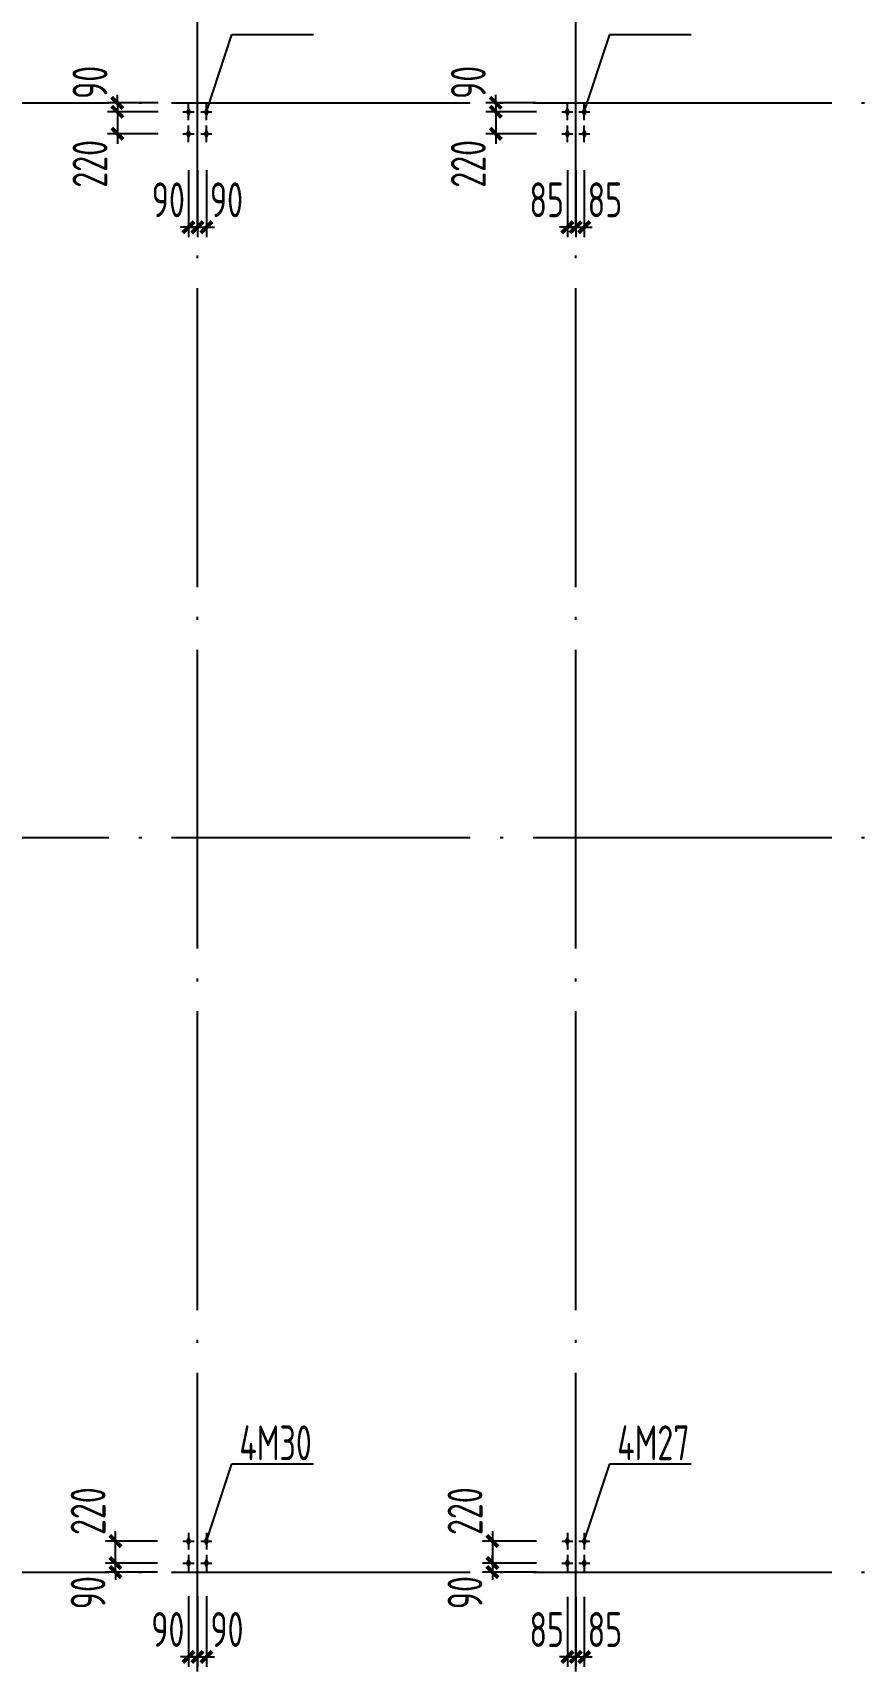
# Model space of a CAD drawing. Extents: x -3102990 to -851544, y -5293060 to -2540151.
# Drawn here: x -2051251 to -2042910, y -2657067 to -2640636 of the extents above; entities that cross this region are included whole.
import ezdxf

# ---------------------------------------------------------------- set-up
doc = ezdxf.new("R2010")
doc.units = 0
doc.header["$LTSCALE"] = 1000
doc.header["$PDMODE"] = 1
doc.linetypes.add('DOTE', pattern=[2.42, 2, -0.2, 0.02, -0.2])
doc.layers.get('0').update_dxf_attribs({"linetype": 'CONTINUOUS'})
doc.layers.get('Defpoints').update_dxf_attribs({"linetype": 'CONTINUOUS'})
for name, color, linetype in [('AXIS', 253, 'DOTE'), ('COLU', 7, 'CONTINUOUS'), ('DIM', 3, 'CONTINUOUS'), ('NUM', 7, 'CONTINUOUS'), ('TEXT', 7, 'CONTINUOUS'), ('THIN', 7, 'CONTINUOUS')]:
    doc.layers.add(name, color=color, linetype=linetype)
doc.styles.add('TSSD_Dimension', font='tssdeng.shx', dxfattribs={"width": 0.7, "bigfont": 'Hztxt.shx'})
doc.styles.add('TSSD_Rein', font='Tssdeng.shx', dxfattribs={"width": 0.75, "bigfont": 'hztxt.shx'})
doc.dimstyles.new('TSSD_100_100$0', dxfattribs={"dimtxt": 350, "dimasz": 80, "dimexe": 100, "dimexo": 250, "dimgap": 100, "dimtad": 1, "dimdec": 0, "dimzin": 0, "dimdsep": 46, "dimtxsty": 'TSSD_Dimension', "dimblk": 'ARCHTICK', "dimcen": 0, "dimdle": 100, "dimclrd": 3, "dimclre": 3, "dimclrt": 7, "dimadec": 0, "dimazin": 0, "dimtfac": 1, "dimtdec": 0, "dimtix": 1, "dimtmove": 2, "dimatfit": 3, "dimldrblk": 'ARCHTICK', "dimfxl": 100, "dimtolj": 1, "dimtzin": 0, "dimarcsym": 0})

# ---------------------------------------------------------------- blocks, each defined once
blk = doc.blocks.new('A$C21E01B0F')
at = {"layer": 'THIN'}
for p, q in [((18, 241), (18, -299)), ((-162, -29), (198, -29))]:
    blk.add_line(p, q, dxfattribs=at)
blk.add_solid([(18, 151), (108, -29), (-72, -29), (18, -209)], dxfattribs=at)
blk = doc.blocks.new('_ArchTick')
at = {"color": 0, "const_width": 0.5}
blk.add_lwpolyline([(-0.71, -0.71), (0.71, 0.71)], dxfattribs=at)
blk = doc.blocks.new('*D1063')
at = {"layer": 'Defpoints', "color": 0, "ltscale": 1.5}
for p in [(-2045882, -2656090), (-2045797, -2656090), (-2045797, -2656943)]:
    blk.add_point(p, dxfattribs=at)
at = {"layer": 'DIM', "color": 3, "lineweight": -2, "ltscale": 1.5}
for p, q in [((-2045882, -2656340), (-2045882, -2657043)), ((-2045797, -2656340), (-2045797, -2657043)), ((-2045882, -2656943), (-2045962, -2656943)), ((-2045882, -2656943), (-2045797, -2656943)), ((-2045797, -2656943), (-2045717, -2656943))]:
    blk.add_line(p, q, dxfattribs=at)
at = {"layer": 'DIM', "color": 3, "lineweight": -2, "ltscale": 1.5, "xscale": 80, "yscale": 80, "zscale": 80}
blk.add_blockref('_ArchTick', (-2045882, -2656943), dxfattribs=at)
at = {"layer": 'DIM', "color": 3, "lineweight": -2, "ltscale": 1.5, "xscale": 80, "yscale": 80, "zscale": 80, "rotation": 180}
blk.add_blockref('_ArchTick', (-2045797, -2656943), dxfattribs=at)
at = {"layer": 'DIM', "color": 7, "ltscale": 1.5, "insert": (-2046089, -2656668), "char_height": 350, "attachment_point": 5, "style": 'TSSD_Dimension'}
blk.add_mtext('\\A1;85', dxfattribs=at)
blk = doc.blocks.new('*D1064')
at = {"layer": 'Defpoints', "color": 0, "ltscale": 1.5}
for p in [(-2045797, -2656090), (-2045712, -2656090), (-2045712, -2656943)]:
    blk.add_point(p, dxfattribs=at)
at = {"layer": 'DIM', "color": 3, "lineweight": -2, "ltscale": 1.5}
for p, q in [((-2045797, -2656340), (-2045797, -2657043)), ((-2045712, -2656340), (-2045712, -2657043)), ((-2045797, -2656943), (-2045877, -2656943)), ((-2045797, -2656943), (-2045712, -2656943)), ((-2045712, -2656943), (-2045632, -2656943))]:
    blk.add_line(p, q, dxfattribs=at)
at = {"layer": 'DIM', "color": 3, "lineweight": -2, "ltscale": 1.5, "xscale": 80, "yscale": 80, "zscale": 80}
blk.add_blockref('_ArchTick', (-2045797, -2656943), dxfattribs=at)
at = {"layer": 'DIM', "color": 3, "lineweight": -2, "ltscale": 1.5, "xscale": 80, "yscale": 80, "zscale": 80, "rotation": 180}
blk.add_blockref('_ArchTick', (-2045712, -2656943), dxfattribs=at)
at = {"layer": 'DIM', "color": 7, "ltscale": 1.5, "insert": (-2045505, -2656668), "char_height": 350, "attachment_point": 5, "style": 'TSSD_Dimension'}
blk.add_mtext('\\A1;85', dxfattribs=at)
blk = doc.blocks.new('*D1065')
at = {"layer": 'Defpoints', "color": 0, "ltscale": 1.5}
for p in [(-2045942, -2655780), (-2046634, -2656000), (-2045942, -2656000)]:
    blk.add_point(p, dxfattribs=at)
at = {"layer": 'DIM', "color": 3, "lineweight": -2, "ltscale": 1.5}
for p, q in [((-2046634, -2655680), (-2046634, -2656100)), ((-2046192, -2655780), (-2046734, -2655780)), ((-2046192, -2656000), (-2046734, -2656000))]:
    blk.add_line(p, q, dxfattribs=at)
at = {"layer": 'DIM', "color": 3, "lineweight": -2, "ltscale": 1.5, "xscale": 80, "yscale": 80, "zscale": 80}
for p, rotation in [((-2046634, -2655780), 90), ((-2046634, -2656000), 270)]:
    blk.add_blockref('_ArchTick', p, dxfattribs=dict(at, rotation=rotation))
at = {"layer": 'DIM', "color": 7, "ltscale": 1.5, "insert": (-2046909, -2655479), "char_height": 350, "attachment_point": 5, "rotation": 90, "style": 'TSSD_Dimension'}
blk.add_mtext('\\A1;220', dxfattribs=at)
blk = doc.blocks.new('*D1066')
at = {"layer": 'Defpoints', "color": 0, "ltscale": 1.5}
for p in [(-2045942, -2656000), (-2046634, -2656090), (-2045942, -2656090)]:
    blk.add_point(p, dxfattribs=at)
at = {"layer": 'DIM', "color": 3, "lineweight": -2, "ltscale": 1.5}
for p, q in [((-2046192, -2656000), (-2046734, -2656000)), ((-2046634, -2656000), (-2046634, -2655920)), ((-2046634, -2656000), (-2046634, -2656090)), ((-2046192, -2656090), (-2046734, -2656090)), ((-2046634, -2656090), (-2046634, -2656170))]:
    blk.add_line(p, q, dxfattribs=at)
at = {"layer": 'DIM', "color": 3, "lineweight": -2, "ltscale": 1.5, "xscale": 80, "yscale": 80, "zscale": 80}
for p, rotation in [((-2046634, -2656000), 270), ((-2046634, -2656090), 90)]:
    blk.add_blockref('_ArchTick', p, dxfattribs=dict(at, rotation=rotation))
at = {"layer": 'DIM', "color": 7, "ltscale": 1.5, "insert": (-2046909, -2656297), "char_height": 350, "attachment_point": 5, "rotation": 90, "style": 'TSSD_Dimension'}
blk.add_mtext('\\A1;90', dxfattribs=at)
blk = doc.blocks.new('*D1067')
at = {"layer": 'Defpoints', "color": 0, "ltscale": 1.5}
for p in [(-2046601, -2641430), (-2045942, -2641340), (-2045942, -2641430)]:
    blk.add_point(p, dxfattribs=at)
at = {"layer": 'DIM', "color": 3, "lineweight": -2, "ltscale": 1.5}
for p, q in [((-2046601, -2641340), (-2046601, -2641260)), ((-2046192, -2641340), (-2046701, -2641340)), ((-2046192, -2641430), (-2046701, -2641430)), ((-2046601, -2641340), (-2046601, -2641430)), ((-2046601, -2641430), (-2046601, -2641510))]:
    blk.add_line(p, q, dxfattribs=at)
at = {"layer": 'DIM', "color": 3, "lineweight": -2, "ltscale": 1.5, "xscale": 80, "yscale": 80, "zscale": 80}
for p, rotation in [((-2046601, -2641340), 270), ((-2046601, -2641430), 90)]:
    blk.add_blockref('_ArchTick', p, dxfattribs=dict(at, rotation=rotation))
at = {"layer": 'DIM', "color": 7, "ltscale": 1.5, "insert": (-2046876, -2641134), "char_height": 350, "attachment_point": 5, "rotation": 90, "style": 'TSSD_Dimension'}
blk.add_mtext('\\A1;90', dxfattribs=at)
blk = doc.blocks.new('*D1068')
at = {"layer": 'Defpoints', "color": 0, "ltscale": 1.5}
for p in [(-2045942, -2641430), (-2046601, -2641650), (-2045942, -2641650)]:
    blk.add_point(p, dxfattribs=at)
at = {"layer": 'DIM', "color": 3, "lineweight": -2, "ltscale": 1.5}
for p, q in [((-2046192, -2641430), (-2046701, -2641430)), ((-2046601, -2641330), (-2046601, -2641750)), ((-2046192, -2641650), (-2046701, -2641650))]:
    blk.add_line(p, q, dxfattribs=at)
at = {"layer": 'DIM', "color": 3, "lineweight": -2, "ltscale": 1.5, "xscale": 80, "yscale": 80, "zscale": 80}
for p, rotation in [((-2046601, -2641430), 90), ((-2046601, -2641650), 270)]:
    blk.add_blockref('_ArchTick', p, dxfattribs=dict(at, rotation=rotation))
at = {"layer": 'DIM', "color": 7, "ltscale": 1.5, "insert": (-2046876, -2641952), "char_height": 350, "attachment_point": 5, "rotation": 90, "style": 'TSSD_Dimension'}
blk.add_mtext('\\A1;220', dxfattribs=at)
blk = doc.blocks.new('*D1069')
at = {"layer": 'Defpoints', "color": 0, "ltscale": 1.5}
for p in [(-2045882, -2641765), (-2045797, -2641765, 3), (-2045797, -2642588)]:
    blk.add_point(p, dxfattribs=at)
at = {"layer": 'DIM', "color": 3, "lineweight": -2, "ltscale": 1.5}
for p, q in [((-2045882, -2642015), (-2045882, -2642688)), ((-2045797, -2642015), (-2045797, -2642688)), ((-2045882, -2642588), (-2045962, -2642588)), ((-2045882, -2642588), (-2045797, -2642588)), ((-2045797, -2642588), (-2045717, -2642588))]:
    blk.add_line(p, q, dxfattribs=at)
at = {"layer": 'DIM', "color": 3, "lineweight": -2, "ltscale": 1.5, "xscale": 80, "yscale": 80, "zscale": 80}
blk.add_blockref('_ArchTick', (-2045882, -2642588), dxfattribs=at)
at = {"layer": 'DIM', "color": 3, "lineweight": -2, "ltscale": 1.5, "xscale": 80, "yscale": 80, "zscale": 80, "rotation": 180}
blk.add_blockref('_ArchTick', (-2045797, -2642588), dxfattribs=at)
at = {"layer": 'DIM', "color": 7, "ltscale": 1.5, "insert": (-2046089, -2642313), "char_height": 350, "attachment_point": 5, "style": 'TSSD_Dimension'}
blk.add_mtext('\\A1;85', dxfattribs=at)
blk = doc.blocks.new('*D1070')
at = {"layer": 'Defpoints', "color": 0, "ltscale": 1.5}
for p in [(-2045797, -2641765), (-2045712, -2641765, 3), (-2045712, -2642588)]:
    blk.add_point(p, dxfattribs=at)
at = {"layer": 'DIM', "color": 3, "lineweight": -2, "ltscale": 1.5}
for p, q in [((-2045797, -2642015), (-2045797, -2642688)), ((-2045712, -2642015), (-2045712, -2642688)), ((-2045797, -2642588), (-2045877, -2642588)), ((-2045797, -2642588), (-2045712, -2642588)), ((-2045712, -2642588), (-2045632, -2642588))]:
    blk.add_line(p, q, dxfattribs=at)
at = {"layer": 'DIM', "color": 3, "lineweight": -2, "ltscale": 1.5, "xscale": 80, "yscale": 80, "zscale": 80}
blk.add_blockref('_ArchTick', (-2045797, -2642588), dxfattribs=at)
at = {"layer": 'DIM', "color": 3, "lineweight": -2, "ltscale": 1.5, "xscale": 80, "yscale": 80, "zscale": 80, "rotation": 180}
blk.add_blockref('_ArchTick', (-2045712, -2642588), dxfattribs=at)
at = {"layer": 'DIM', "color": 7, "ltscale": 1.5, "insert": (-2045505, -2642313), "char_height": 350, "attachment_point": 5, "style": 'TSSD_Dimension'}
blk.add_mtext('\\A1;85', dxfattribs=at)
blk = doc.blocks.new('*D1103')
at = {"layer": 'Defpoints', "color": 0, "ltscale": 1.5}
for p in [(-2050420, -2656000), (-2049747, -2656000), (-2049747, -2656090)]:
    blk.add_point(p, dxfattribs=at)
at = {"layer": 'DIM', "color": 3, "lineweight": -2, "ltscale": 1.5}
for p, q in [((-2049997, -2656000), (-2050520, -2656000)), ((-2050420, -2656000), (-2050420, -2655920)), ((-2050420, -2656090), (-2050420, -2656000)), ((-2049997, -2656090), (-2050520, -2656090)), ((-2050420, -2656090), (-2050420, -2656170))]:
    blk.add_line(p, q, dxfattribs=at)
at = {"layer": 'DIM', "color": 3, "lineweight": -2, "ltscale": 1.5, "xscale": 80, "yscale": 80, "zscale": 80}
for p, rotation in [((-2050420, -2656000), 270), ((-2050420, -2656090), 90)]:
    blk.add_blockref('_ArchTick', p, dxfattribs=dict(at, rotation=rotation))
at = {"layer": 'DIM', "color": 7, "ltscale": 1.5, "insert": (-2050695, -2656297), "char_height": 350, "attachment_point": 5, "rotation": 90, "style": 'TSSD_Dimension'}
blk.add_mtext('\\A1;90', dxfattribs=at)
blk = doc.blocks.new('*D1104')
at = {"layer": 'Defpoints', "color": 0, "ltscale": 1.5}
for p in [(-2050420, -2655780), (-2049747, -2655780), (-2049747, -2656000)]:
    blk.add_point(p, dxfattribs=at)
at = {"layer": 'DIM', "color": 3, "lineweight": -2, "ltscale": 1.5}
for p, q in [((-2050420, -2656100), (-2050420, -2655680)), ((-2049997, -2655780), (-2050520, -2655780)), ((-2049997, -2656000), (-2050520, -2656000))]:
    blk.add_line(p, q, dxfattribs=at)
at = {"layer": 'DIM', "color": 3, "lineweight": -2, "ltscale": 1.5, "xscale": 80, "yscale": 80, "zscale": 80}
for p, rotation in [((-2050420, -2655780), 90), ((-2050420, -2656000), 270)]:
    blk.add_blockref('_ArchTick', p, dxfattribs=dict(at, rotation=rotation))
at = {"layer": 'DIM', "color": 7, "ltscale": 1.5, "insert": (-2050695, -2655479), "char_height": 350, "attachment_point": 5, "rotation": 90, "style": 'TSSD_Dimension'}
blk.add_mtext('\\A1;220', dxfattribs=at)
blk = doc.blocks.new('*D1105')
at = {"layer": 'Defpoints', "color": 0, "ltscale": 1.5}
for p in [(-2050401, -2641430), (-2049742, -2641340), (-2049742, -2641430)]:
    blk.add_point(p, dxfattribs=at)
at = {"layer": 'DIM', "color": 3, "lineweight": -2, "ltscale": 1.5}
for p, q in [((-2050401, -2641340), (-2050401, -2641260)), ((-2049992, -2641340), (-2050501, -2641340)), ((-2049992, -2641430), (-2050501, -2641430)), ((-2050401, -2641340), (-2050401, -2641430)), ((-2050401, -2641430), (-2050401, -2641510))]:
    blk.add_line(p, q, dxfattribs=at)
at = {"layer": 'DIM', "color": 3, "lineweight": -2, "ltscale": 1.5, "xscale": 80, "yscale": 80, "zscale": 80}
for p, rotation in [((-2050401, -2641340), 270), ((-2050401, -2641430), 90)]:
    blk.add_blockref('_ArchTick', p, dxfattribs=dict(at, rotation=rotation))
at = {"layer": 'DIM', "color": 7, "ltscale": 1.5, "insert": (-2050676, -2641134), "char_height": 350, "attachment_point": 5, "rotation": 90, "style": 'TSSD_Dimension'}
blk.add_mtext('\\A1;90', dxfattribs=at)
blk = doc.blocks.new('*D1106')
at = {"layer": 'Defpoints', "color": 0, "ltscale": 1.5}
for p in [(-2049742, -2641430), (-2050401, -2641650), (-2049742, -2641650)]:
    blk.add_point(p, dxfattribs=at)
at = {"layer": 'DIM', "color": 3, "lineweight": -2, "ltscale": 1.5}
for p, q in [((-2049992, -2641430), (-2050501, -2641430)), ((-2050401, -2641330), (-2050401, -2641750)), ((-2049992, -2641650), (-2050501, -2641650))]:
    blk.add_line(p, q, dxfattribs=at)
at = {"layer": 'DIM', "color": 3, "lineweight": -2, "ltscale": 1.5, "xscale": 80, "yscale": 80, "zscale": 80}
for p, rotation in [((-2050401, -2641430), 90), ((-2050401, -2641650), 270)]:
    blk.add_blockref('_ArchTick', p, dxfattribs=dict(at, rotation=rotation))
at = {"layer": 'DIM', "color": 7, "ltscale": 1.5, "insert": (-2050676, -2641952), "char_height": 350, "attachment_point": 5, "rotation": 90, "style": 'TSSD_Dimension'}
blk.add_mtext('\\A1;220', dxfattribs=at)
blk = doc.blocks.new('*D1107')
at = {"layer": 'Defpoints', "color": 0, "ltscale": 1.5}
for p in [(-2049687, -2641766, 3), (-2049597, -2641765, 3), (-2049597, -2642588)]:
    blk.add_point(p, dxfattribs=at)
at = {"layer": 'DIM', "color": 3, "lineweight": -2, "ltscale": 1.5}
for p, q in [((-2049687, -2642016), (-2049687, -2642688)), ((-2049597, -2642015), (-2049597, -2642688)), ((-2049687, -2642588), (-2049767, -2642588)), ((-2049687, -2642588), (-2049597, -2642588)), ((-2049597, -2642588), (-2049517, -2642588))]:
    blk.add_line(p, q, dxfattribs=at)
at = {"layer": 'DIM', "color": 3, "lineweight": -2, "ltscale": 1.5, "xscale": 80, "yscale": 80, "zscale": 80}
blk.add_blockref('_ArchTick', (-2049687, -2642588), dxfattribs=at)
at = {"layer": 'DIM', "color": 3, "lineweight": -2, "ltscale": 1.5, "xscale": 80, "yscale": 80, "zscale": 80, "rotation": 180}
blk.add_blockref('_ArchTick', (-2049597, -2642588), dxfattribs=at)
at = {"layer": 'DIM', "color": 7, "ltscale": 1.5, "insert": (-2049889, -2642313), "char_height": 350, "attachment_point": 5, "style": 'TSSD_Dimension'}
blk.add_mtext('\\A1;90', dxfattribs=at)
blk = doc.blocks.new('*D1108')
at = {"layer": 'Defpoints', "color": 0, "ltscale": 1.5}
for p in [(-2049597, -2641765), (-2049507, -2641765), (-2049507, -2642588)]:
    blk.add_point(p, dxfattribs=at)
at = {"layer": 'DIM', "color": 3, "lineweight": -2, "ltscale": 1.5}
for p, q in [((-2049597, -2642015), (-2049597, -2642688)), ((-2049507, -2642015), (-2049507, -2642688)), ((-2049597, -2642588), (-2049677, -2642588)), ((-2049597, -2642588), (-2049507, -2642588)), ((-2049507, -2642588), (-2049427, -2642588))]:
    blk.add_line(p, q, dxfattribs=at)
at = {"layer": 'DIM', "color": 3, "lineweight": -2, "ltscale": 1.5, "xscale": 80, "yscale": 80, "zscale": 80}
blk.add_blockref('_ArchTick', (-2049597, -2642588), dxfattribs=at)
at = {"layer": 'DIM', "color": 3, "lineweight": -2, "ltscale": 1.5, "xscale": 80, "yscale": 80, "zscale": 80, "rotation": 180}
blk.add_blockref('_ArchTick', (-2049507, -2642588), dxfattribs=at)
at = {"layer": 'DIM', "color": 7, "ltscale": 1.5, "insert": (-2049305, -2642313), "char_height": 350, "attachment_point": 5, "style": 'TSSD_Dimension'}
blk.add_mtext('\\A1;90', dxfattribs=at)
blk = doc.blocks.new('*D1109')
at = {"layer": 'Defpoints', "color": 0, "ltscale": 1.5}
for p in [(-2049687, -2656084), (-2049597, -2656084), (-2049597, -2656942)]:
    blk.add_point(p, dxfattribs=at)
at = {"layer": 'DIM', "color": 3, "lineweight": -2, "ltscale": 1.5}
for p, q in [((-2049687, -2656334), (-2049687, -2657042)), ((-2049597, -2656334), (-2049597, -2657042)), ((-2049687, -2656942), (-2049767, -2656942)), ((-2049687, -2656942), (-2049597, -2656942)), ((-2049597, -2656942), (-2049517, -2656942))]:
    blk.add_line(p, q, dxfattribs=at)
at = {"layer": 'DIM', "color": 3, "lineweight": -2, "ltscale": 1.5, "xscale": 80, "yscale": 80, "zscale": 80}
blk.add_blockref('_ArchTick', (-2049687, -2656942), dxfattribs=at)
at = {"layer": 'DIM', "color": 3, "lineweight": -2, "ltscale": 1.5, "xscale": 80, "yscale": 80, "zscale": 80, "rotation": 180}
blk.add_blockref('_ArchTick', (-2049597, -2656942), dxfattribs=at)
at = {"layer": 'DIM', "color": 7, "ltscale": 1.5, "insert": (-2049894, -2656667), "char_height": 350, "attachment_point": 5, "style": 'TSSD_Dimension'}
blk.add_mtext('\\A1;90', dxfattribs=at)
blk = doc.blocks.new('*D1110')
at = {"layer": 'Defpoints', "color": 0, "ltscale": 1.5}
for p in [(-2049597, -2656084), (-2049507, -2656084), (-2049507, -2656942)]:
    blk.add_point(p, dxfattribs=at)
at = {"layer": 'DIM', "color": 3, "lineweight": -2, "ltscale": 1.5}
for p, q in [((-2049597, -2656334), (-2049597, -2657042)), ((-2049507, -2656334), (-2049507, -2657042)), ((-2049597, -2656942), (-2049677, -2656942)), ((-2049597, -2656942), (-2049507, -2656942)), ((-2049507, -2656942), (-2049427, -2656942))]:
    blk.add_line(p, q, dxfattribs=at)
at = {"layer": 'DIM', "color": 3, "lineweight": -2, "ltscale": 1.5, "xscale": 80, "yscale": 80, "zscale": 80}
blk.add_blockref('_ArchTick', (-2049597, -2656942), dxfattribs=at)
at = {"layer": 'DIM', "color": 3, "lineweight": -2, "ltscale": 1.5, "xscale": 80, "yscale": 80, "zscale": 80, "rotation": 180}
blk.add_blockref('_ArchTick', (-2049507, -2656942), dxfattribs=at)
at = {"layer": 'DIM', "color": 7, "ltscale": 1.5, "insert": (-2049300, -2656667), "char_height": 350, "attachment_point": 5, "style": 'TSSD_Dimension'}
blk.add_mtext('\\A1;90', dxfattribs=at)

msp = doc.modelspace()

# ---------------------------------------------------------------- linework, layer by layer
at = {"layer": 'AXIS', "ltscale": 1.5}
for p, q in [((-2049596.76, -2657090.5), (-2049596.76, -2640340.5)), ((-2045796.76, -2657090.5), (-2045796.76, -2640340.5)), ((-2115196.76, -2641340.5), (-2037196.76, -2641340.5)), ((-2115196.76, -2648715.5), (-2037196.76, -2648715.5)), ((-2115196.76, -2656090.5), (-2037196.76, -2656090.5))]:
    msp.add_line(p, q, dxfattribs=at)
at = {"layer": 'NUM'}
for p, q in [((-2049506.76, -2641430.5, -3.36), (-2049250.44, -2640653.05, -3.36)), ((-2049250.44, -2640653.05, -3.36), (-2048432.37, -2640653.05, -3.36)), ((-2045711.76, -2641430.5, 1.44), (-2045455.44, -2640653.05, 1.44)), ((-2045455.44, -2640653.05, 1.44), (-2044637.37, -2640653.05, 1.44)), ((-2049506.76, -2655780.5, 4.8), (-2049250.44, -2655003.05, 4.8)), ((-2049250.44, -2655003.05, 4.8), (-2048432.37, -2655003.05, 4.8)), ((-2045711.76, -2655780.5, 4.8), (-2045455.44, -2655003.05, 4.8)), ((-2045455.44, -2655003.05, 4.8), (-2044637.37, -2655003.05, 4.8))]:
    msp.add_line(p, q, dxfattribs=at)

# ---------------------------------------------------------------- block references
at = {"layer": 'COLU', "lineweight": 5, "xscale": -0.3087000000523403, "yscale": 0.3087000008672476, "rotation": 180}
for p, zscale in [((-2049692.28, -2641439.44), 0.3086999999999999), ((-2049512.28, -2641439.44, -3.36), 0.3087), ((-2045887.28, -2641439.44), 0.3086999999999999), ((-2045717.28, -2641439.44, 1.44), 0.3086999999999998), ((-2049692.28, -2641659.44), 0.3086999999999999), ((-2049512.28, -2641659.44), 0.3087), ((-2045887.28, -2641659.44), 0.3086999999999999), ((-2045717.28, -2641659.44, 4.8), 0.3086999999999998)]:
    msp.add_blockref('A$C21E01B0F', p, dxfattribs=dict(at, zscale=zscale))
at = {"layer": 'COLU', "lineweight": 5, "xscale": 0.3087000000523403, "yscale": 0.3087000005180016}
for p, zscale in [((-2049692.28, -2655771.56), 0.3086999999999998), ((-2049512.28, -2655771.56, 4.8), 0.3087), ((-2045887.28, -2655771.56), 0.3086999999999999), ((-2045717.28, -2655771.56, 4.8), 0.3086999999999998), ((-2049692.28, -2655991.56), 0.3086999999999998), ((-2049512.28, -2655991.56, 4.8), 0.3087), ((-2045887.28, -2655991.56), 0.3086999999999999), ((-2045717.28, -2655991.56, 1.44), 0.3086999999999998)]:
    msp.add_blockref('A$C21E01B0F', p, dxfattribs=dict(at, zscale=zscale))

# ---------------------------------------------------------------- texts
at = {"layer": 'TEXT', "color": 6, "style": 'TSSD_Rein', "width": 0.7}
msp.add_text('4M30', height=350, dxfattribs=at).set_placement((-2049176.26, -2654968.04, 4.8))
at = {"layer": 'TEXT', "style": 'TSSD_Rein', "width": 0.7}
msp.add_text('4M27', height=350, dxfattribs=at).set_placement((-2045381.26, -2654968.04, 4.8))

# ---------------------------------------------------------------- dimensions: what is measured, and where the dimension line sits
at = {"layer": 'DIM', "ltscale": 1.5}
for base, p1, p2, angle, picture, middle in [((-2050401.47, -2641430.5), (-2049741.76, -2641340.5), (-2049741.76, -2641430.5), 270, '*D1105', (-2050676.47, -2641133.64)), ((-2046601.47, -2641430.5), (-2045941.76, -2641340.5), (-2045941.76, -2641430.5), 270, '*D1067', (-2046876.47, -2641133.64)), ((-2050401.47, -2641650.5), (-2049741.76, -2641430.5), (-2049741.76, -2641650.5), 270, '*D1106', (-2050676.47, -2641951.59)), ((-2046601.47, -2641650.5), (-2045941.76, -2641430.5), (-2045941.76, -2641650.5), 270, '*D1068', (-2046876.47, -2641951.59)), ((-2050419.64, -2655780.5), (-2049746.76, -2656000.5), (-2049746.76, -2655780.5), 90, '*D1104', (-2050694.64, -2655479.41)), ((-2046633.88, -2656000.5), (-2045941.76, -2655780.5), (-2045941.76, -2656000.5), 90, '*D1065', (-2046908.88, -2655479.41)), ((-2050419.64, -2656000.5), (-2049746.76, -2656090.5), (-2049746.76, -2656000.5), 90, '*D1103', (-2050694.64, -2656297.36)), ((-2046633.88, -2656090.5), (-2045941.76, -2656000.5), (-2045941.76, -2656090.5), 90, '*D1066', (-2046908.88, -2656297.36))]:
    dim = msp.add_linear_dim(base=base, p1=p1, p2=p2, angle=angle, dimstyle='TSSD_100_100$0', dxfattribs=at)
    dim.commit()
    dim.dimension.update_dxf_attribs({"geometry": picture, "text_midpoint": middle, "dimtype": 160})
for base, p1, p2, picture, middle in [((-2049596.76, -2642588.43, -3.36), (-2049686.76, -2641766.06), (-2049596.76, -2641765.5), '*D1107', (-2049888.62, -2642313.43, -3.36)), ((-2049506.76, -2642588.43), (-2049596.76, -2641765.5), (-2049506.76, -2641765.5), '*D1108', (-2049304.9, -2642313.43)), ((-2045796.76, -2642588.43, -3.36), (-2045881.76, -2641765.5, -3.36), (-2045796.76, -2641765.5), '*D1069', (-2046088.62, -2642313.43, -3.36)), ((-2045711.76, -2642588.43), (-2045796.76, -2641765.5), (-2045711.76, -2641765.5, 3.36), '*D1070', (-2045504.9, -2642313.43)), ((-2049596.76, -2656941.51), (-2049686.76, -2656083.85), (-2049596.76, -2656083.85), '*D1109', (-2049893.62, -2656666.51)), ((-2049506.76, -2656941.51), (-2049596.76, -2656083.85), (-2049506.76, -2656083.85), '*D1110', (-2049299.9, -2656666.51)), ((-2045796.76, -2656942.6), (-2045881.76, -2656090.5), (-2045796.76, -2656090.5), '*D1063', (-2046088.62, -2656667.6)), ((-2045711.76, -2656942.6), (-2045796.76, -2656090.5), (-2045711.76, -2656090.5), '*D1064', (-2045504.9, -2656667.6))]:
    dim = msp.add_linear_dim(base=base, p1=p1, p2=p2, dimstyle='TSSD_100_100$0', dxfattribs=at)
    dim.commit()
    dim.dimension.update_dxf_attribs({"geometry": picture, "text_midpoint": middle, "dimtype": 160})

doc.saveas('drawing.dxf')
